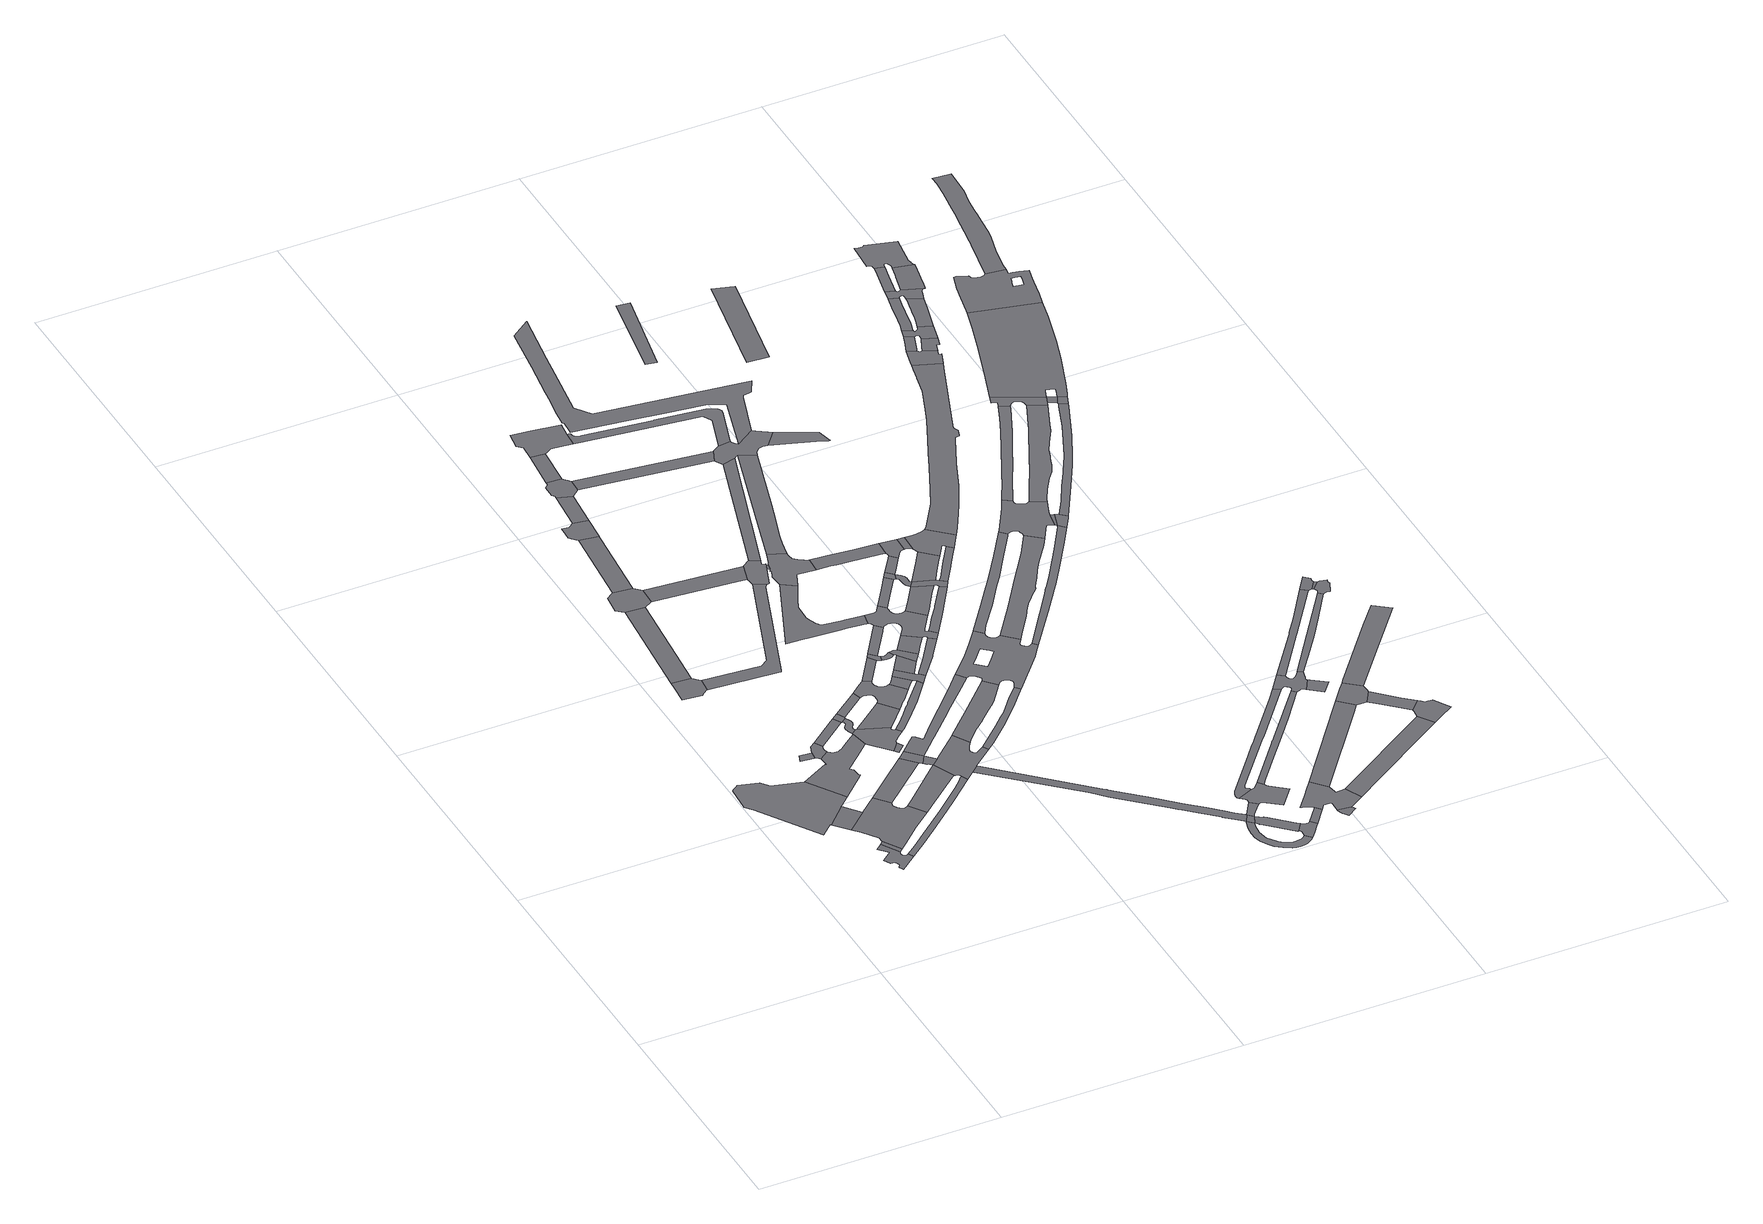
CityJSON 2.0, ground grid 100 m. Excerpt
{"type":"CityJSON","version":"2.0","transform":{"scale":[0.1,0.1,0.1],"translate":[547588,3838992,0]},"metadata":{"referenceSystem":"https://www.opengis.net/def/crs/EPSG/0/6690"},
"CityObjects":{
"road1":{"type":"Road","geometry":[{"type":"MultiSurface","lod":"1","boundaries":[[[0,1,2,3,4,5,6,7,8,9,10,11,12,13,14]]]}]},
"road2":{"type":"Road","geometry":[{"type":"MultiSurface","lod":"1","boundaries":[[[15,16,17,18,19,20,21,22,23,24,25,26,27,28,29,30,31,32]]]}]},
"road3":{"type":"Road","attributes":{"RoadStructureAttribute.sectionType":"1"},"geometry":[{"type":"MultiSurface","lod":"1","boundaries":[[[9,8,33,34]]]}]},
"road4":{"type":"Road","attributes":{"RoadStructureAttribute.sectionType":"1"},"geometry":[{"type":"MultiSurface","lod":"1","boundaries":[[[35,15,32,36]]]}]},
"road5":{"type":"Road","geometry":[{"type":"MultiSurface","lod":"1","boundaries":[[[37,34,33,38,39,35,36,40,41,42,43,44,45,46,47,48,49]]]}]},
"road6":{"type":"Road","geometry":[{"type":"MultiSurface","lod":"1","boundaries":[[[50,51,52,53,54,55,56,57,58,59]]]}]},
"road7":{"type":"Road","geometry":[{"type":"MultiSurface","lod":"1","boundaries":[[[60,61,62,63,64]]]}]},
"road8":{"type":"Road","geometry":[{"type":"MultiSurface","lod":"1","boundaries":[[[65,66,67,68,69,70,71,72,73,74,75,76,77,78,79,80,81,82,83,84,11,10,85,86,87,88,89,90,91]]]}]},
"road9":{"type":"Road","geometry":[{"type":"MultiSurface","lod":"1","boundaries":[[[92,93,64,63,94,95,96,97,81,80,98,99,100,101,102]]]}]},
"road10":{"type":"Road","attributes":{"RoadStructureAttribute.sectionType":"1"},"geometry":[{"type":"MultiSurface","lod":"1","boundaries":[[[103,50,59,104,105]]]}]},
"road11":{"type":"Road","geometry":[{"type":"MultiSurface","lod":"1","boundaries":[[[106,107,108,109,110,111,112,113,27,26,114,115,116,117,118]]]}]},
"road12":{"type":"Road","attributes":{"RoadStructureAttribute.sectionType":"1"},"geometry":[{"type":"MultiSurface","lod":"1","boundaries":[[[119,120,37,49,121,122]]]}]},
"road13":{"type":"Road","geometry":[{"type":"MultiSurface","lod":"1","boundaries":[[[123,124,92,102,125,126]]]}]},
"road14":{"type":"Road","geometry":[{"type":"MultiSurface","lod":"1","boundaries":[[[127,128,129,130,103,105,131,132,133]]]}]},
"road15":{"type":"Road","attributes":{"RoadStructureAttribute.sectionType":"1"},"geometry":[{"type":"MultiSurface","lod":"1","boundaries":[[[134,135,44,43,136,137,138,139]]]}]},
"road16":{"type":"Road","geometry":[{"type":"MultiSurface","lod":"1","boundaries":[[[140,141,142,143,144,145,146,147,148,149,150,151,152,153,154,155,156,157,158,159,160,161,162,163,164,165,166,167,168,169]]]}]},
"road17":{"type":"Road","geometry":[{"type":"MultiSurface","lod":"1","boundaries":[[[170,123,126,171,172,153,152,173]]]}]},
"road18":{"type":"Road","attributes":{"RoadStructureAttribute.sectionType":"1"},"geometry":[{"type":"MultiSurface","lod":"1","boundaries":[[[174,175,127,133,176,177]]]}]},
"road19":{"type":"Road","geometry":[{"type":"MultiSurface","lod":"1","boundaries":[[[178,179,180,119,122,181,182]]]}]},
"road20":{"type":"Road","geometry":[{"type":"MultiSurface","lod":"1","boundaries":[[[183,169,168,65,91,184,185,186,187,188,189,190,191,192,193,194,195]]]}]},
"road21":{"type":"Road","geometry":[{"type":"MultiSurface","lod":"1","boundaries":[[[196,197,198,185,184]]]}]},
"road22":{"type":"Road","attributes":{"RoadStructureAttribute.sectionType":"7"},"geometry":[{"type":"MultiSurface","lod":"1","boundaries":[[[199,200,182,181,201,202,134,203]]]}]},
"road23":{"type":"Road","attributes":{"RoadStructureAttribute.sectionType":"1"},"geometry":[{"type":"MultiSurface","lod":"1","boundaries":[[[204,205,206,57,56,207,208,209,210,211,212]]]}]},
"road24":{"type":"Road","geometry":[{"type":"MultiSurface","lod":"1","boundaries":[[[213,214,170,173,215,216,217]]]}]},
"road25":{"type":"Road","geometry":[{"type":"MultiSurface","lod":"1","boundaries":[[[218,219,220,221,222,174,177,223]]]}]},
"road26":{"type":"Road","attributes":{"RoadStructureAttribute.sectionType":"1"},"geometry":[{"type":"MultiSurface","lod":"1","boundaries":[[[224,225,226,195,194,227,228,229]]]}]},
"road27":{"type":"Road","geometry":[{"type":"MultiSurface","lod":"1","boundaries":[[[230,203,134,139,231,232,233,106,118,234,235,236,237,238,239,240,241,242,243,244,245,246]]]}]},
"road28":{"type":"Road","attributes":{"RoadStructureAttribute.sectionType":"1"},"geometry":[{"type":"MultiSurface","lod":"1","boundaries":[[[247,218,223,248]]]}]},
"road29":{"type":"Road","attributes":{"RoadStructureAttribute.sectionType":"1"},"geometry":[{"type":"MultiSurface","lod":"1","boundaries":[[[132,131,249,250,251]]]}]},
"road30":{"type":"Road","geometry":[{"type":"MultiSurface","lod":"1","boundaries":[[[252,253,254,213,217,255,256,257,258,259,260,261,262,263,224,229,264,265,266,267,268,269,270,271,272,273,274,275,276,277,278,279]]]}]},
"road31":{"type":"Road","geometry":[{"type":"MultiSurface","lod":"1","boundaries":[[[280,281,282,283,284,247,248,285,286,287,288,289]]]}]},
"road32":{"type":"Road","geometry":[{"type":"MultiSurface","lod":"1","boundaries":[[[290,291,292,293,294,295,296,297,298,191,190,299,300,301,302,303,304,305,306]]]}]},
"road33":{"type":"Road","attributes":{"RoadStructureAttribute.sectionType":"1"},"geometry":[{"type":"MultiSurface","lod":"1","boundaries":[[[307,280,289,308]]]}]},
"road34":{"type":"Road","geometry":[{"type":"MultiSurface","lod":"1","boundaries":[[[309,310,311,312,313,314,315,316,317,318,319,178,182,320,321,322,323,324,325,326]]]}]},
"road35":{"type":"Road","geometry":[{"type":"MultiSurface","lod":"1","boundaries":[[[327,252,279,328]]]}]},
"road36":{"type":"Road","attributes":{"RoadStructureAttribute.sectionType":"1"},"geometry":[{"type":"MultiSurface","lod":"1","boundaries":[[[329,330,331,332,268,267,333,334,335]]]}]},
"road37":{"type":"Road","geometry":[{"type":"MultiSurface","lod":"1","boundaries":[[[336,327,328,337,338,339,340,341,342,343]]]}]},
"road38":{"type":"Road","geometry":[{"type":"MultiSurface","lod":"1","boundaries":[[[344,329,335,345,346,347,290,306,348,349,350,351,352]]]}]},
"road39":{"type":"Road","attributes":{"RoadStructureAttribute.sectionType":"1"},"geometry":[{"type":"MultiSurface","lod":"1","boundaries":[[[353,354,355,356,357,358,359,360,361,362,363,364,365,366,367,368,369,370,371,372,373,374,375,376]]]}]},
"road40":{"type":"Road","geometry":[{"type":"MultiSurface","lod":"1","boundaries":[[[377,378,379,380,381,382,383,307,308,384,385,386,387,388]]]}]},
"road41":{"type":"Road","geometry":[{"type":"MultiSurface","lod":"1","boundaries":[[[389,390,391,392,393,394,395,396,397,398,341,340,399,400,401,402,403,404]]]}]},
"road42":{"type":"Road","geometry":[{"type":"MultiSurface","lod":"1","boundaries":[[[405,251,250,406,204,212,407,408,409,410,411,412]]]}]},
"road43":{"type":"Road","attributes":{"RoadStructureAttribute.sectionType":"1"},"geometry":[{"type":"MultiSurface","lod":"1","boundaries":[[[413,414,415,416,230,246,417,418,419,420,421,422,423,424,425,426]]]}]},
"road44":{"type":"Road","attributes":{"RoadStructureAttribute.sectionType":"1"},"geometry":[{"type":"MultiSurface","lod":"1","boundaries":[[[427,428,344,352,429,430,431]]]}]},
"road45":{"type":"Road","attributes":{"RoadStructureAttribute.sectionType":"7"},"geometry":[{"type":"MultiSurface","lod":"1","boundaries":[[[432,433,434,435,436,437,438,439,440,441,442,443,444,445,446,235,234,447,448,449,450,451,452,453,454,455,456,457,458,459,460,461,462,463,464,465]]]}]},
"road46":{"type":"Road","geometry":[{"type":"MultiSurface","lod":"1","boundaries":[[[466,467,336,343,468,469]]]}]},
"road47":{"type":"Road","geometry":[{"type":"MultiSurface","lod":"1","boundaries":[[[470,471,472,473,474,238,237,475,476,477,478,479,480]]]}]},
"road48":{"type":"Road","geometry":[{"type":"MultiSurface","lod":"1","boundaries":[[[481,482,483,484,389,404,485,486,487,427,431,488,489,490]]]}]},
"road49":{"type":"Road","attributes":{"RoadStructureAttribute.sectionType":"1"},"geometry":[{"type":"MultiSurface","lod":"1","boundaries":[[[409,408,491,492]]]}]},
"road50":{"type":"Road","geometry":[{"type":"MultiSurface","lod":"1","boundaries":[[[493,494,495,496,349,348,497,498,499]]]}]},
"road51":{"type":"Road","geometry":[{"type":"MultiSurface","lod":"1","boundaries":[[[500,501,502,490,489,503,504,505,506]]]}]},
"road52":{"type":"Road","geometry":[{"type":"MultiSurface","lod":"1","boundaries":[[[507,508,509,492,491,510,511,512,353,376,513,514,515,516,517,518,519,520,521,522,523]]]}]},
"road53":{"type":"Road","attributes":{"RoadStructureAttribute.sectionType":"1"},"geometry":[{"type":"MultiSurface","lod":"1","boundaries":[[[286,285,524,525]]]}]},
"road54":{"type":"Road","geometry":[{"type":"MultiSurface","lod":"1","boundaries":[[[526,527,528,529,530,364,363,531,532,533,466,469,534,535,536,537,538,539,540,541,542,543,544,545,500,506,546,547,548,493,499,549,550,551,552,553,554,555,556,557,558,559,560,561,562,563,564,565,566,567,568]]]}]},
"road55":{"type":"Road","attributes":{"RoadStructureAttribute.sectionType":"1"},"geometry":[{"type":"MultiSurface","lod":"1","boundaries":[[[569,570,571,405,412]]]}]},
"road56":{"type":"Road","attributes":{"RoadStructureAttribute.sectionType":"1"},"geometry":[{"type":"MultiSurface","lod":"1","boundaries":[[[572,573,574,526,568,575,576,577,578]]]}]},
"road57":{"type":"Road","geometry":[{"type":"MultiSurface","lod":"1","boundaries":[[[579,580,581,582,583,584,585,586,309,326,587,588,589,590,413,426,591,592,593,594,595,596,597,470,480,598,599,600,601,602,603,604,605,606,607,608,609,610,611,612,613,614,615],[616,617,618,619,620,621,622,623,624,625,626,627]]]}]},
"road58":{"type":"Road","geometry":[{"type":"MultiSurface","lod":"1","boundaries":[[[465,464,628,629]]]}]},
"road59":{"type":"Road","attributes":{"RoadStructureAttribute.sectionType":"1"},"geometry":[{"type":"MultiSurface","lod":"1","boundaries":[[[630,631,507,523,632,633,634,635,636,637]]]}]},
"road60":{"type":"Road","attributes":{"RoadStructureAttribute.sectionType":"1"},"geometry":[{"type":"MultiSurface","lod":"1","boundaries":[[[638,639,640,641,642,643,644,645,646,647,648,649,650,651,388,387,652,653,654,655,656,657,658]]]}]},
"road61":{"type":"Road","attributes":{"RoadStructureAttribute.sectionType":"1"},"geometry":[{"type":"MultiSurface","lod":"1","boundaries":[[[464,659,660,661,662,663,664,665,666,667,668,669,670,671,672,673,674,675,676,677,678,679,680,681,682,683,684,685,686,687,628]]]}]},
"road62":{"type":"Road","attributes":{"RoadStructureAttribute.sectionType":"1"},"geometry":[{"type":"MultiSurface","lod":"1","boundaries":[[[688,689,516,515,690,691,692,693,694,695]]]}]},
"road63":{"type":"Road","attributes":{"RoadStructureAttribute.sectionType":"1"},"geometry":[{"type":"MultiSurface","lod":"1","boundaries":[[[696,697,698,699,558,557,700,701,702,703,704,705,706]]]}]},
"road64":{"type":"Road","geometry":[{"type":"MultiSurface","lod":"1","boundaries":[[[707,708,709,710,711,712,713,551,550,714,715,716,717]]]}]},
"road65":{"type":"Road","attributes":{"RoadStructureAttribute.sectionType":"1"},"geometry":[{"type":"MultiSurface","lod":"1","boundaries":[[[718,465,629,719,720,721]]]}]},
"road66":{"type":"Road","attributes":{"RoadStructureAttribute.sectionType":"7"},"geometry":[{"type":"MultiSurface","lod":"1","boundaries":[[[722,723,724,725,629,628,726,727,728,729,730,731]]]}]},
"road67":{"type":"Road","geometry":[{"type":"MultiSurface","lod":"1","boundaries":[[[732,572,578,733,734,735,736]]]}]},
"road68":{"type":"Road","geometry":[{"type":"MultiSurface","lod":"1","boundaries":[[[737,738,739,740,741,742,736,735,743,744,745,746,747,748,749]]]}]},
"road69":{"type":"Road","attributes":{"RoadStructureAttribute.sectionType":"1"},"geometry":[{"type":"MultiSurface","lod":"1","boundaries":[[[750,751,732,736,752,753]]]}]},
"road70":{"type":"Road","geometry":[{"type":"MultiSurface","lod":"1","boundaries":[[[754,755,756,757,731,730,758,759,675,674,760,761,762,763]]]}]},
"road71":{"type":"Road","geometry":[{"type":"MultiSurface","lod":"1","boundaries":[[[749,748,696,706,764,765,766,707,717,767,768,769,770,771]]]}]},
"road72":{"type":"Road","geometry":[{"type":"MultiSurface","lod":"1","boundaries":[[[772,773,774,775,776,777,778,779,780,781,718,721,782,783,784,785,786,787,788]]]}]},
"road73":{"type":"Road","geometry":[{"type":"MultiSurface","lod":"1","boundaries":[[[695,694,789,790,791,792,750,753,793,794,795,796,797]]]}]},
"road74":{"type":"Road","attributes":{"RoadStructureAttribute.sectionType":"1"},"geometry":[{"type":"MultiSurface","lod":"1","boundaries":[[[798,799,800,749,771,801,802,803,804,805]]]}]},
"road75":{"type":"Road","attributes":{"RoadStructureAttribute.sectionType":"1"},"geometry":[{"type":"MultiSurface","lod":"1","boundaries":[[[806,807,808,763,762,809]]]}]},
"road76":{"type":"Road","attributes":{"RoadStructureAttribute.sectionType":"1"},"geometry":[{"type":"MultiSurface","lod":"1","boundaries":[[[810,811,812,813,814,815,816,817,818,819,820,821,822,823,824,825,826,827,828,829,830,831,832,833,834,835,836,837]]]}]},
"road77":{"type":"Road","geometry":[{"type":"MultiSurface","lod":"1","boundaries":[[[838,839,837,836,840,841,658,657,525,524,571,570,842,630,637,843,844,845,846,847]]]}]},
"road78":{"type":"Road","attributes":{"RoadStructureAttribute.sectionType":"1"},"geometry":[{"type":"MultiSurface","lod":"1","boundaries":[[[797,796,848,849,850,851,852]]]}]},
"road79":{"type":"Road","geometry":[{"type":"MultiSurface","lod":"1","boundaries":[[[853,854,855,856,857,858,768,767,859,860,861,862]]]}]},
"road80":{"type":"Road","attributes":{"RoadStructureAttribute.sectionType":"1"},"geometry":[{"type":"MultiSurface","lod":"1","boundaries":[[[863,864,865,866,867,868,869,870]]]}]},
"road81":{"type":"Road","geometry":[{"type":"MultiSurface","lod":"1","boundaries":[[[871,872,873,874,875,876,877,806,809,878,879,880,881,882,863,870,883,884,885,886,887]]]}]},
"road82":{"type":"Road","geometry":[{"type":"MultiSurface","lod":"1","boundaries":[[[888,889,890,891,892,893,582,581,894,895,896,897,898,899,900,901]]]}]},
"road83":{"type":"Road","geometry":[{"type":"MultiSurface","lod":"1","boundaries":[[[902,903,904,905,906,852,851,798,805,907,908,909,853,862,910,911,912]]]}]},
"road84":{"type":"Road","geometry":[{"type":"MultiSurface","lod":"1","boundaries":[[[913,914,915,916,917,918,919,920,921,922,923,776,775,924,925,926,927,928,929,930,931,932]]]}]},
"road85":{"type":"Road","attributes":{"RoadStructureAttribute.sectionType":"1"},"geometry":[{"type":"MultiSurface","lod":"1","boundaries":[[[933,934,935,936,937,938,611,610,939,940,941,942,943,944,945,946,947,948,949,950,951,952,953,954]]]}]},
"road86":{"type":"Road","attributes":{"RoadStructureAttribute.sectionType":"1"},"geometry":[{"type":"MultiSurface","lod":"1","boundaries":[[[955,956,957,958,959,847,846]]]}]},
"road87":{"type":"Road","attributes":{"RoadStructureAttribute.sectionType":"1"},"geometry":[{"type":"MultiSurface","lod":"1","boundaries":[[[960,961,962,963]]]}]},
"road88":{"type":"Road","attributes":{"RoadStructureAttribute.sectionType":"1"},"geometry":[{"type":"MultiSurface","lod":"1","boundaries":[[[964,965,966,967,968,969,772,788,970,971,972,973,974,975,976,977,978,979]]]}]},
"road89":{"type":"Road","geometry":[{"type":"MultiSurface","lod":"1","boundaries":[[[980,981,982,983,984,985,986,987,988,603,602,989,990,991,992,993,994,995,996]]]}]},
"road90":{"type":"Road","attributes":{"RoadStructureAttribute.sectionType":"1"},"geometry":[{"type":"MultiSurface","lod":"1","boundaries":[[[997,998,999,1000,871,887,1001,1002,1003]]]}]},
"road91":{"type":"Road","attributes":{"RoadStructureAttribute.sectionType":"1"},"geometry":[{"type":"MultiSurface","lod":"1","boundaries":[[[1004,884,883,1005,1006,1007,1008,1009]]]}]},
"road92":{"type":"Road","geometry":[{"type":"MultiSurface","lod":"1","boundaries":[[[1010,1011,1012,1013,888,901,1014,1015,1016,1017,1018,1019,933,954,1020,1021,1022,1023,1024,1025,1026,1027,1028,1029,1030,1031,1032]]]}]},
"road93":{"type":"Road","geometry":[{"type":"MultiSurface","lod":"1","boundaries":[[[1033,913,932,1034,1035,1036,1037,1038,1039,1040,964,979,1041,1042,1043,1044,1045,1046,1047,1048,1049,1050,1051,1052,1053,1054,1055,1056,1057]]]}]},
"road94":{"type":"Road","attributes":{"RoadStructureAttribute.sectionType":"1"},"geometry":[{"type":"MultiSurface","lod":"1","boundaries":[[[1058,1059,1060,1061,1062,1063,1064,1065,1066,1067,1068,1069,1070,1071,1072,902,912,1073,1074,1075,1076,1077,1078,1079,1080,1081,1082,1083,1084,1085,1086,1087,1088,1089]]]}]},
"road95":{"type":"Road","attributes":{"RoadStructureAttribute.sectionType":"1"},"geometry":[{"type":"MultiSurface","lod":"1","boundaries":[[[1090,1091,1092,1093]]]}]},
"road96":{"type":"Road","geometry":[{"type":"MultiSurface","lod":"1","boundaries":[[[1023,1022,980,1094]]]}]},
"road97":{"type":"Road","attributes":{"RoadStructureAttribute.sectionType":"1"},"geometry":[{"type":"MultiSurface","lod":"1","boundaries":[[[1095,1096,1097,1045,1044]]]}]},
"road98":{"type":"Road","geometry":[{"type":"MultiSurface","lod":"1","boundaries":[[[1094,980,996,1098,1099,1100]]]}]},
"road99":{"type":"Road","geometry":[{"type":"MultiSurface","lod":"1","boundaries":[[[1101,1102,1103,997,1003,1104,1105,1106,1107,1108,1109]]]}]},
"road100":{"type":"Road","attributes":{"RoadStructureAttribute.sectionType":"1"},"geometry":[{"type":"MultiSurface","lod":"1","boundaries":[[[1110,1107,1106,1111,1112,1113]]]}]},
"road101":{"type":"Road","geometry":[{"type":"MultiSurface","lod":"1","boundaries":[[[1114,1115,1116,1117,1118,1119,1120,1010,1032,1121,1122,1123,1124,1125,1126,1127,1128,1129]]]}]},
"road102":{"type":"Road","geometry":[{"type":"MultiSurface","lod":"1","boundaries":[[[1130,1131,1132,1133,1134,1135,1033,1057,1136,1137,1138,1139,1140]]]}]},
"road103":{"type":"Road","attributes":{"RoadStructureAttribute.sectionType":"1"},"geometry":[{"type":"MultiSurface","lod":"1","boundaries":[[[1141,1142,1050,1049,1143,1144,1145,1146]]]}]},
"road104":{"type":"Road","geometry":[{"type":"MultiSurface","lod":"1","boundaries":[[[1147,1148,1149,1113,1112,1150,1004,1009,1151,1152,1153]]]}]},
"road105":{"type":"Road","attributes":{"RoadStructureAttribute.sectionType":"1"},"geometry":[{"type":"MultiSurface","lod":"1","boundaries":[[[1154,1155,1156,1157,1158,1159,1160,1161,1026,1025,1162,1163,1164,1165,1166,1167,1168,1169,1170,1171,1172,1173,1174,1175]]]}]},
"road106":{"type":"Road","geometry":[{"type":"MultiSurface","lod":"1","boundaries":[[[1176,1177,1178,1179,1180,1181,1182,1183,1184,1185,1100,1099,1186,1187,1188,1189,1190,1191,1192]]]}]},
"road107":{"type":"Road","attributes":{"RoadStructureAttribute.sectionType":"1"},"geometry":[{"type":"MultiSurface","lod":"1","boundaries":[[[1193,1194,1195,1101,1109,1196,1197,1198]]]}]},
"road108":{"type":"Road","geometry":[{"type":"MultiSurface","lod":"1","boundaries":[[[1199,1200,1058,1089,1201,1202,1203,1204,1205,1206,1207,1208,1209,1210,1211]]]}]},
"road109":{"type":"Road","geometry":[{"type":"MultiSurface","lod":"1","boundaries":[[[1212,1213,1214,1199,1211,1215,1216,1217]]]}]},
"road110":{"type":"Road","geometry":[{"type":"MultiSurface","lod":"1","boundaries":[[[1218,1130,1140,1219,1220,1221,1222,1223,1224]]]}]},
"road111":{"type":"Road","attributes":{"RoadStructureAttribute.sectionType":"1"},"geometry":[{"type":"MultiSurface","lod":"1","boundaries":[[[1225,1226,1227,1228,1204,1203,1229,1230,1231]]]}]},
"road112":{"type":"Road","geometry":[{"type":"MultiSurface","lod":"1","boundaries":[[[1232,1233,1234,1114,1129,1235,1236,1237,1238,1239,1154,1175,1240,1241]]]}]},
"road113":{"type":"Road","geometry":[{"type":"MultiSurface","lod":"1","boundaries":[[[1221,1220,1242,1243]]]}]},
"road114":{"type":"Road","geometry":[{"type":"MultiSurface","lod":"1","boundaries":[[[1244,1245,1212,1217,1246,1247,1248,1249,1250,1251,1252,1253,1254,1255,1225,1231,1256,1257,1258,1259,1260,1261,1262,1263,1264,1265,1266,1267,1268,1269,1270,1271]]]}]},
"road115":{"type":"Road","geometry":[{"type":"MultiSurface","lod":"1","boundaries":[[[1272,1243,1242,1273,1274,1141,1146,1275,1276,1277,1278,1279]]]}]},
"road116":{"type":"Road","geometry":[{"type":"MultiSurface","lod":"1","boundaries":[[[1280,1281,1282,1283,1284,1244,1271,1285,1286,1287,1288,1289,1290,1291,1292,1293]]]}]},
"road117":{"type":"Road","geometry":[{"type":"MultiSurface","lod":"1","boundaries":[[[1294,1295,1241,1240,1296,1297,1298,1299]]]}]},
"road118":{"type":"Road","attributes":{"RoadStructureAttribute.sectionType":"1"},"geometry":[{"type":"MultiSurface","lod":"1","boundaries":[[[1300,1301,1302,1303,1304,1305,1306,1307,1308,1258,1257,1309,1310]]]}]},
"road119":{"type":"Road","geometry":[{"type":"MultiSurface","lod":"1","boundaries":[[[1299,1298,1176,1192,1311]]]}]},
"road120":{"type":"Road","geometry":[{"type":"MultiSurface","lod":"1","boundaries":[[[1312,1280,1293,1313,1314,1315,1316,1317,1318,1319,1320,1321,1300,1310,1322,1323,1324,1325,1326,1327,1328,1329,1330,1331,1332,1333,1334]]]}]},
"road121":{"type":"Road","geometry":[{"type":"MultiSurface","lod":"1","boundaries":[[[1335,1336,1337,1312,1334,1338,1339]]]}]},
"road122":{"type":"Road","geometry":[{"type":"MultiSurface","lod":"1","boundaries":[[[1340,1341,1342,1343,1344,1232,1241,1345,1346,1347,1348,1349,1350,1299,1311,1351,1352,1353,1354,1355,1356,1357]]]}]},
"road123":{"type":"Road","attributes":{"RoadStructureAttribute.sectionType":"1"},"geometry":[{"type":"MultiSurface","lod":"1","boundaries":[[[1358,1359,1360,1326,1325,1361,1362,1363,1364,1365]]]}]},
"road124":{"type":"Road","geometry":[{"type":"MultiSurface","lod":"1","boundaries":[[[1366,1367,1368,1369,1370,1371,1372,1373,1374,1375,1335,1339,1376,1377,1378,1379,1380,1381,1382,1383,1384,1385,1358,1365,1386,1387,1388,1389,1390]]]}]},
"road125":{"type":"Road","geometry":[{"type":"MultiSurface","lod":"1","boundaries":[[[1391,1392,1393,1394,1395,1396,1397,1398,1399,1400,1401,1340,1357,1402,1403,1404,1405,1406,1407,1408,1409,1410,1411],[1412,1413,1414,1415,1416,1417,1418,1419,1420,1421,1422,1423]]]}]},
"road126":{"type":"Road","attributes":{"RoadStructureAttribute.sectionType":"1"},"geometry":[{"type":"MultiSurface","lod":"1","boundaries":[[[1424,1425,1426,1427,1428,1429,1430,1431,1432,1410,1409,1433,1434,1435,1436,1437,1438,1439,1440,1441,1442,1443]]]}]}
},
"vertices":[
[45,1277,0],[35,1269,0],[19,1258,0],[14,1254,0],[7,1143,0],[32,1113,0],[195,860,0],[243,906,0],[246,903,0],[330,988,0],[376,1031,0],[277,1184,0],[169,1216,0],[152,1221,0],[126,1253,0],
[356,714,0],[331,692,0],[364,653,0],[322,619,0],[337,592,0],[352,589,0],[359,579,0],[362,567,0],[354,554,0],[363,538,0],[374,546,0],[432,593,0],[420,614,0],[413,610,0],[409,610,0],[399,617,0],[396,630,0],[401,640,0],
[299,843,0],[385,920,0],
[370,727,0],[415,652,0],
[457,984,0],[327,812,0],[370,752,0],[438,673,0],[444,678,0],[522,751,0],[598,815,0],[551,881,0],[539,876,0],[526,879,0],[511,893,0],[503,911,0],[508,926,0],
[108,1952,0],[106,1926,0],[98,1840,0],[178,1832,0],[188,1841,0],[208,1857,0],[209,1857,0],[215,1918,0],[214,1919,0],[188,1947,0],
[332,1339,0],[320,1306,0],[373,1300,0],[377,1300,0],[380,1334,0],
[569,1369,0],[540,1346,0],[511,1323,0],[494,1309,0],[489,1306,0],[483,1303,0],[479,1301,0],[474,1299,0],[469,1298,0],[466,1298,0],[462,1297,0],[457,1298,0],[451,1300,0],[443,1305,0],[439,1309,0],[435,1315,0],[395,1286,0],[396,1271,0],[398,1242,0],[393,1247,0],[474,1124,0],[480,1131,0],[474,1137,0],[473,1170,0],[460,1183,0],[525,1243,0],[582,1295,0],
[417,1386,0],[394,1368,0],[382,1298,0],[387,1296,0],[388,1295,0],[391,1292,0],[432,1323,0],[430,1327,0],[429,1336,0],[431,1346,0],[436,1353,0],
[152,2419,0],[203,2103,0],[232,2416,0],
[812,956,0],[802,950,0],[790,936,0],[759,904,0],[653,810,0],[630,789,0],[526,701,0],[464,650,0],[504,651,0],[587,720,0],[662,786,0],[724,840,0],[823,930,0],
[655,1161,0],[554,1071,0],[569,981,0],[706,1103,0],
[543,1487,0],[531,1478,0],[541,1438,0],[561,1454,0],
[164,2549,0],[155,2543,0],[132,2526,0],[123,2447,0],[267,2436,0],[271,2515,0],[243,2543,0],
[749,1068,0],[581,910,0],[624,837,0],[631,843,0],[778,966,0],[790,974,0],
[588,1393,0],[585,1400,0],[585,1405,0],[585,1408,0],[587,1413,0],[596,1422,0],[597,1427,0],[598,1433,0],[598,1439,0],[598,1441,0],[598,1448,0],[595,1457,0],[587,1470,0],[568,1454,0],[570,1453,0],[572,1450,0],[572,1448,0],[573,1445,0],[573,1443,0],[573,1440,0],[572,1438,0],[571,1435,0],[568,1432,0],[565,1428,0],[561,1424,0],[559,1417,0],[558,1408,0],[560,1392,0],[569,1375,0],[589,1391,0],
[570,1509,0],[565,1454,0],[566,1454,0],[587,1476,0],
[197,2895,0],[196,2885,0],[274,2873,0],[276,2886,0],
[689,1191,0],[670,1174,0],[665,1169,0],[718,1092,0],[744,1134,0],
[594,1391,0],[657,1210,0],[688,1249,0],[690,1258,0],[694,1263,0],[695,1264,0],[710,1280,0],[740,1305,0],[724,1327,0],[713,1327,0],[708,1336,0],[714,1345,0],[595,1391,0],
[671,1194,0],[680,1202,0],[705,1226,0],
[761,1112,0],[763,1114,0],[731,1080,0],[733,1084,0],[780,1095,0],
[651,2367,0],[488,1921,0],[457,1900,0],[486,1836,0],[504,1835,0],[507,1842,0],[686,2329,0],[693,2340,0],[700,2343,0],
[682,1597,0],[584,1520,0],[688,1556,0],[689,1557,0],[693,1560,0],
[225,3001,0],[203,2985,0],[173,2988,0],[170,2927,0],[179,2917,0],[286,2992,0],
[735,1503,0],[703,1477,0],[680,1459,0],[732,1365,0],[759,1395,0],[791,1430,0],
[893,1200,0],[794,973,0],[803,971,0],[810,966,0],[860,964,0],[890,990,0],[889,991,0],[976,1062,0],[962,1085,0],[942,1073,0],[929,1065,0],[919,1067,0],[909,1080,0],[909,1081,0],[909,1092,0],[919,1110,0],[934,1131,0],
[240,3170,0],[301,3151,0],
[603,2407,0],[647,2404,0],[670,2482,0],
[747,1651,0],[741,1645,0],[715,1624,0],[704,1564,0],[714,1565,0],[721,1564,0],[730,1561,0],[734,1558,0],[741,1553,0],[745,1542,0],[745,1528,0],[743,1514,0],[807,1448,0],[818,1461,0],[832,1476,0],[875,1529,0],[827,1587,0],[821,1584,0],[814,1582,0],[805,1582,0],[797,1583,0],[790,1586,0],[783,1591,0],[778,1599,0],[778,1600,0],[774,1609,0],[772,1623,0],[775,1631,0],
[250,3270,0],[249,3256,0],[233,3243,0],[231,3190,0],[241,3179,0],[333,3177,0],[335,3236,0],[326,3247,0],[319,3255,0],[310,3266,0],
[928,1561,0],[880,1504,0],[836,1452,0],[833,1449,0],[825,1439,0],[817,1431,0],[789,1398,0],[748,1350,0],[743,1346,0],[757,1321,0],[781,1346,0],[796,1361,0],[820,1388,0],[849,1420,0],[866,1439,0],[889,1470,0],[940,1535,0],
[266,3438,0],[325,3430,0],
[1072,1532,0],[1030,1486,0],[918,1367,0],[916,1365,0],[827,1268,0],[802,1241,0],[788,1226,0],[767,1253,0],[762,1256,0],[757,1258,0],[737,1239,0],[809,1200,0],[819,1210,0],[830,1221,0],[937,1330,0],[949,1343,0],[1033,1428,0],[1100,1494,0],
[828,1774,0],[849,1740,0],
[857,1625,0],[841,1601,0],[838,1597,0],[834,1592,0],[891,1548,0],[910,1568,0],[913,1570,0],
[840,1792,0],[853,1740,0],[855,1739,0],[860,1736,0],[867,1732,0],[873,1757,0],[867,1763,0],[865,1766,0],
[881,1661,0],[918,1569,0],[924,1566,0],[927,1562,0],[971,1575,0],[952,1597,0],[946,1597,0],[941,1599,0],[939,1604,0],
[740,2323,0],[643,2094,0],[595,1982,0],[665,1979,0],[682,1977,0],[817,1968,0],[846,1966,0],[892,1962,0],[916,1961,0],[920,1960,0],[924,1960,0],[934,2010,0],[901,2013,0],[865,2017,0],[843,2019,0],[776,2026,0],[762,2031,0],[756,2040,0],[754,2042,0],[741,2072,0],[735,2093,0],[738,2163,0],[759,2208,0],[795,2284,0],
[459,3566,0],[401,3574,0],[389,3576,0],[331,3583,0],[260,3592,0],[251,3522,0],[271,3500,0],[336,3437,0],[358,3451,0],[390,3447,0],[445,3441,0],[451,3504,0],
[912,1765,0],[909,1764,0],[907,1761,0],[904,1760,0],[902,1758,0],[898,1756,0],[894,1754,0],[890,1753,0],[884,1753,0],[880,1755,0],[877,1730,0],[884,1729,0],[887,1729,0],[899,1730,0],[909,1732,0],[923,1742,0],
[703,2505,0],[648,2390,0],[709,2344,0],[739,2427,0],[748,2450,0],[751,2458,0],[735,2463,0],[742,2484,0],
[1143,1452,0],[997,1305,0],[980,1288,0],[895,1202,0],[941,1140,0],[990,1193,0],[1032,1231,0],[1045,1244,0],[1059,1257,0],[1101,1296,0],[1107,1302,0],[1124,1319,0],[1144,1345,0],[1188,1404,0],
[930,1734,0],[889,1673,0],[939,1605,0],[948,1622,0],[980,1670,0],
[1643,279,0],[1612,307,0],[1586,331,0],[1586,332,0],[1534,381,0],[1465,446,0],[1451,460,0],[1371,536,0],[1305,597,0],[1258,642,0],[1255,645,0],[1243,657,0],[1241,658,0],[1234,664,0],[900,981,0],[864,960,0],[873,952,0],[1186,658,0],[1211,632,0],[1228,616,0],[1247,596,0],[1327,520,0],[1416,437,0],[1437,417,0],[1448,407,0],[1495,364,0],[1560,302,0],[1561,301,0],[1566,296,0],[1569,293,0],[1570,293,0],[1622,244,0],[1628,238,0],[1648,274,0],
[938,1938,0],[872,1840,0],[950,1891,0],[964,1912,0],
[1231,1365,0],[1187,1315,0],[1127,1244,0],[1106,1223,0],[1063,1181,0],[1007,1087,0],[1091,1168,0],[1128,1208,0],[1173,1256,0],[1242,1335,0],[1249,1343,0],
[941,1765,0],[933,1767,0],[924,1767,0],[917,1767,0],[925,1743,0],[928,1743,0],[930,1741,0],[997,1694,0],[1007,1708,0],[947,1764,0],
[751,2423,0],[756,2447,0],
[1082,1781,0],[1020,1691,0],[998,1659,0],[958,1605,0],[1048,1671,0],[1050,1674,0],[1110,1761,0],
[999,1839,0],[970,1797,0],[948,1765,0],[1011,1713,0],[1033,1748,0],[1050,1771,0],[1066,1793,0],
[780,2511,0],[763,2457,0],[760,2458,0],[746,2410,0],[750,2409,0],[737,2376,0],[822,2343,0],[826,2349,0],[901,2343,0],[906,2408,0],[894,2412,0],[886,2417,0],[877,2423,0],[866,2431,0],[853,2447,0],[848,2467,0],[848,2481,0],
[865,3113,0],[888,3169,0],
[1005,2041,0],[989,2016,0],[986,2013,0],[975,2008,0],[942,2010,0],[928,1959,0],[931,1956,0],[936,1948,0],[967,1914,0],[971,1918,0],[981,1922,0],[988,1924,0],[998,1923,0],[1008,1920,0],[1019,1912,0],[1024,1905,0],[1027,1896,0],[1027,1888,0],[1024,1877,0],[1019,1868,0],[1075,1795,0],[1077,1793,0],[1083,1790,0],[1122,1779,0],[1131,1792,0],[1104,1818,0],[1095,1818,0],[1095,1819,0],[1092,1825,0],[1096,1836,0],[1129,1885,0],[1144,1906,0],[1082,1967,0],[1077,1965,0],[1067,1963,0],[1056,1963,0],[1048,1964,0],[1041,1969,0],[1034,1979,0],[1030,1990,0],[1029,2000,0],[1029,2008,0],[1032,2015,0],
[755,2520,0],[939,3095,0],[885,3079,0],
[1104,2189,0],[1059,2122,0],[1043,2098,0],[1072,2075,0],[1127,2156,0],[1129,2159,0],[1131,2161,0],
[1283,1688,0],[1280,1698,0],[1283,1713,0],[1252,1746,0],[1245,1735,0],[1204,1683,0],[1150,1616,0],[1149,1615,0],[1117,1502,0],[1130,1494,0],[1145,1477,0],[1150,1465,0],[1196,1415,0],[1208,1420,0],[1216,1420,0],[1228,1418,0],[1238,1408,0],[1243,1398,0],[1241,1385,0],[1309,1413,0],[1327,1434,0],[1385,1501,0],[1395,1514,0],[1428,1559,0],[1412,1577,0],[1399,1570,0],[1389,1569,0],[1379,1577,0],[1371,1584,0],[1369,1587,0],[1369,1597,0],[1385,1620,0],[1328,1676,0],[1318,1671,0],[1306,1671,0],[1293,1676,0],[1288,1682,0],[1241,1618,0],[1251,1609,0],[1264,1598,0],[1240,1569,0],[1230,1558,0],[1202,1525,0],[1194,1532,0],[1162,1560,0],[1164,1563,0],[1190,1593,0],[1210,1616,0],[1224,1633,0],
[1651,216,0],[1669,254,0],
[958,3105,0],[834,2692,0],[862,2544,0],[873,2588,0],[903,2683,0],[917,2727,0],[932,2773,0],[1022,3075,0],
[974,3206,0],[1027,3368,0],[1029,3382,0],[1021,3397,0],[982,3416,0],[779,3440,0],[777,3440,0],[498,3473,0],[484,3474,0],[480,3476,0],[473,3480,0],[466,3491,0],[466,3501,0],[457,3503,0],[475,3437,0],[775,3400,0],[950,3379,0],[958,3364,0],[970,3343,0],[922,3191,0],[971,3197,0],
[1626,236,0],[1615,197,0],[1611,165,0],[1612,136,0],[1619,107,0],[1636,74,0],[1652,54,0],[1679,34,0],[1709,16,0],[1724,11,0],[1740,10,0],[1756,12,0],[1771,16,0],[1781,22,0],[1795,30,0],[1804,40,0],[1781,67,0],[1775,59,0],[1764,51,0],[1735,47,0],[1722,48,0],[1709,53,0],[1694,62,0],[1677,77,0],[1656,102,0],[1649,115,0],[1645,129,0],[1641,155,0],[1645,198,0],
[1085,2393,0],[971,2403,0],[959,2339,0],[983,2337,0],[1039,2332,0],[1173,2320,0],[1177,2320,0],[1180,2385,0],
[1167,2090,0],[1166,2089,0],[1121,2023,0],[1086,1972,0],[1165,1937,0],[1175,1952,0],[1176,1954,0],[1216,2018,0],[1230,2039,0],[1244,2057,0],[1248,2062,0],
[1262,2047,0],[1240,2015,0],[1193,1945,0],[1189,1939,0],[1182,1929,0],[1153,1889,0],[1116,1834,0],[1186,1876,0],[1211,1913,0],[1232,1946,0],[1287,2033,0],
[1690,341,0],[1674,264,0],[1709,305,0],[1719,315,0],
[1796,142,0],[1708,225,0],[1698,236,0],[1694,232,0],[1665,202,0],[1663,200,0],[1675,190,0],[1772,97,0],[1776,102,0],[1800,138,0],
[1121,2214,0],[1134,2162,0],[1136,2162,0],[1139,2162,0],[1147,2187,0],
[1178,2122,0],[1177,2139,0],[1177,2148,0],[1173,2160,0],[1172,2161,0],[1165,2171,0],[1149,2152,0],[1151,2146,0],[1151,2131,0],[1151,2119,0],[1155,2108,0],[1167,2096,0],[1183,2118,0],
[1179,2300,0],[1162,2275,0],[1170,2221,0],[1206,2274,0],
[1836,132,0],[1831,128,0],[1823,128,0],[1810,129,0],[1784,90,0],[1784,76,0],[1824,65,0],[1849,98,0],[1858,109,0],[1837,133,0],
[1255,2062,0],[1256,2061,0],[1259,2058,0],[1304,2060,0],[1280,2082,0],[1273,2083,0],[1272,2084,0],[1269,2089,0],
[1772,438,0],[1755,418,0],[1748,411,0],[1736,408,0],[1668,377,0],[1678,368,0],[1687,362,0],[1689,361,0],[1691,356,0],[1691,349,0],[1729,321,0],[1736,318,0],[1797,269,0],[1861,347,0],[1798,399,0],[1793,406,0],[1790,414,0],
[1178,2319,0],[1180,2314,0],[1180,2310,0],[1180,2305,0],[1225,2302,0],[1232,2307,0],[1238,2310,0],[1248,2311,0],[1252,2379,0],
[1288,2274,0],[1285,2270,0],[1248,2214,0],[1287,2123,0],[1315,2166,0],[1323,2179,0],[1325,2181,0],[1348,2216,0],
[1891,203,0],[1887,196,0],[1886,195,0],[1912,179,0],
[1136,3419,0],[1141,3429,0],[1168,3434,0],[1177,3435,0],[1209,3496,0],[1181,3499,0],[668,3567,0],[592,3577,0],[544,3640,0],[577,3860,0],[593,3960,0],[629,4196,0],[549,4138,0],[521,3938,0],[495,3772,0],[488,3717,0],[476,3650,0],[467,3575,0],[472,3570,0],[472,3557,0],[470,3522,0],[468,3510,0],[684,3480,0],[840,3458,0],[991,3440,0],[1063,3408,0],[994,3169,0],[1072,3223,0],
[1121,3187,0],[1084,3213,0],[981,3177,0],[973,3187,0],[947,3102,0],[1029,3094,0],[1047,3110,0],[1066,3115,0],[1085,3113,0],[1137,3176,0],
[1259,2311,0],[1262,2310,0],[1270,2306,0],[1278,2298,0],[1282,2377,0],
[1396,2259,0],[1353,2193,0],[1347,2184,0],[1344,2179,0],[1336,2167,0],[1290,2093,0],[1355,2140,0],[1368,2162,0],[1404,2217,0],[1418,2238,0],
[1961,154,0],[1962,146,0],[1963,137,0],[1969,124,0],[1970,122,0],[1985,101,0],[2026,130,0],[2016,145,0],
[1946,355,0],[1917,318,0],[1887,279,0],[1846,227,0],[1852,224,0],[1884,212,0],[1888,208,0],[1931,204,0],[1939,203,0],[1945,202,0],[1963,201,0],[1963,190,0],[2078,185,0],[2045,257,0],[2005,253,0],[2003,260,0],[1998,293,0],
[1609,2252,0],[1526,2128,0],[1444,2009,0],[1432,1992,0],[1400,1948,0],[1346,1874,0],[1307,1754,0],[1384,1854,0],[1449,1949,0],[1467,1975,0],[1485,2000,0],[1556,2106,0],[1628,2214,0],[1635,2227,0],
[1371,2388,0],[1357,2380,0],[1334,2377,0],[1313,2374,0],[1297,2375,0],[1373,2254,0],[1384,2270,0],[1393,2268,0],[1430,2257,0],[1431,2259,0],[1460,2305,0],
[2082,931,0],[2045,882,0],[1900,704,0],[1891,692,0],[1873,670,0],[1857,651,0],[1811,594,0],[1673,423,0],[1665,410,0],[1663,399,0],[1663,385,0],[1728,416,0],[1720,423,0],[1718,430,0],[1723,441,0],[1901,659,0],[1908,667,0],[1915,675,0],[1919,680,0],[2108,912,0],
[1683,2192,0],[1669,2170,0],[1624,2097,0],[1520,1948,0],[1510,1933,0],[1434,1822,0],[1403,1647,0],[1467,1738,0],[1482,1763,0],[1494,1785,0],[1514,1811,0],[1534,1833,0],[1537,1837,0],[1559,1859,0],[1574,1876,0],[1580,1889,0],[1591,1909,0],[1608,1936,0],[1630,1974,0],[1657,2017,0],[1721,2103,0],[1743,2140,0],
[1106,3106,0],[1276,3047,0],[1299,3038,0],[1305,3037,0],[1291,3099,0],
[969,4136,0],[904,3763,0],[948,3754,0],[1024,4130,0],
[2137,887,0],[1950,658,0],[1943,648,0],[1939,644,0],[1936,641,0],[1924,625,0],[1793,421,0],[1806,439,0],[1914,571,0],[1944,608,0],[1950,615,0],[1959,626,0],[1977,648,0],[1991,666,0],[2051,741,0],[2153,874,0],
[1820,2191,0],[1818,2184,0],[1744,2063,0],[1655,1927,0],[1619,1875,0],[1611,1864,0],[1582,1821,0],[1520,1733,0],[1463,1653,0],[1479,1629,0],[1553,1730,0],[1627,1831,0],[1634,1842,0],[1653,1868,0],[1711,1954,0],[1797,2087,0],[1847,2166,0],
[2256,760,0],[2193,677,0],[2186,668,0],[2034,468,0],[1998,295,0],[2288,669,0],[2314,705,0],
[2484,541,0],[2185,255,0],[2275,313,0],[2369,374,0],[2462,435,0],[2526,476,0],
[1708,2424,0],[1693,2395,0],[1684,2379,0],[1615,2261,0],[1645,2232,0],[1655,2232,0],[1667,2230,0],[1678,2222,0],[1680,2215,0],[1683,2205,0],[1785,2211,0],[1788,2209,0],[1813,2198,0],[1825,2264,0],[1831,2281,0],[1853,2338,0],[1794,2371,0],[1786,2366,0],[1776,2363,0],[1761,2370,0],[1746,2378,0],[1741,2388,0],[1741,2400,0],
[2134,1001,0],[2118,919,0],[2125,924,0],[2128,923,0],[2135,919,0],[2143,910,0],[2146,902,0],[2143,895,0],[2166,877,0],[2173,880,0],[2181,880,0],[2191,873,0],[2220,923,0],[2218,933,0],[2220,940,0],[2225,955,0],[2229,974,0],[2211,986,0],[2200,970,0],[2190,960,0],[2180,955,0],[2168,957,0],[2161,966,0],[2160,967,0],[2160,982,0],
[1782,3320,0],[1776,3295,0],[1764,3243,0],[1764,3242,0],[1745,3159,0],[1725,3107,0],[1705,3054,0],[1681,2992,0],[1652,2929,0],[1631,2884,0],[1597,2810,0],[1558,2726,0],[1500,2600,0],[1462,2518,0],[1384,2402,0],[1484,2343,0],[1526,2420,0],[1550,2466,0],[1604,2574,0],[1658,2702,0],[1695,2780,0],[1717,2830,0],[1726,2847,0],[1744,2851,0],[1746,2855,0],[1754,2878,0],[1756,2883,0],[1748,2898,0],[1748,2908,0],[1751,2918,0],[1873,3232,0],[1891,3277,0],
[1331,4074,0],[1244,3608,0],[1333,3600,0],[1416,4049,0],
[1840,2257,0],
[2246,828,0],[2286,876,0],[2228,918,0],
[1878,2216,0],[1884,2227,0],[1857,2249,0],
[2327,848,0],[2303,819,0],[2291,804,0],[2315,704,0],[2344,704,0],[2356,703,0],[2391,758,0],[2391,769,0],[2389,798,0],
[2481,670,0],[2392,670,0],[2488,584,0],[2528,628,0],
[1954,2948,0],[1928,2882,0],[1892,2804,0],[1850,2714,0],[1788,2584,0],[1768,2544,0],[1764,2535,0],[1749,2416,0],[1797,2516,0],[1842,2605,0],[1851,2623,0],[1873,2669,0],[1896,2716,0],[1929,2784,0],[1988,2915,0],[1995,2933,0],
[2445,1437,0],[2342,1285,0],[2292,1215,0],[2287,1207,0],[2281,1199,0],[2232,1132,0],[2165,990,0],[2308,1189,0],[2313,1195,0],[2465,1408,0],[2473,1418,0],
[2496,1390,0],[2343,1173,0],[2308,1079,0],[2367,1160,0],[2428,1249,0],[2511,1373,0],
[2563,607,0],[2548,609,0],[2538,618,0],[2487,571,0],[2564,501,0],[2622,535,0],[2580,605,0],
[2051,2908,0],[2004,2800,0],[1992,2770,0],[1973,2732,0],[1931,2647,0],[1923,2631,0],[1872,2524,0],[1846,2473,0],[1859,2354,0],[1888,2409,0],[1925,2467,0],[1950,2497,0],[1957,2512,0],[1969,2537,0],[1973,2546,0],[1983,2574,0],[1989,2588,0],[2001,2623,0],[2023,2663,0],[2060,2728,0],[2075,2763,0],[2120,2872,0],
[2161,2864,0],[2154,2849,0],[2112,2736,0],[2076,2653,0],[2037,2568,0],[2030,2556,0],[2017,2533,0],[1985,2473,0],[1943,2400,0],[1902,2322,0],[1974,2387,0],[2038,2504,0],[2043,2512,0],[2061,2551,0],[2116,2665,0],[2187,2831,0],[2195,2851,0],
[2639,1232,0],[2558,1135,0],[2337,861,0],[2399,810,0],[2559,1007,0],[2701,1181,0],
[1803,3407,0],[1786,3340,0],[1913,3333,0],[1901,3337,0],[1909,3358,0],[1857,3383,0],[1851,3381,0],[1847,3380,0],[1846,3380,0],[1844,3381,0],[1842,3385,0],[1841,3386,0],[1839,3392,0],
[1833,3490,0],[1831,3484,0],[1825,3465,0],[1842,3400,0],[1858,3444,0],[1868,3472,0],
[2490,1503,0],[2483,1420,0],[2486,1420,0],[2512,1458,0],[2512,1459,0],[2510,1468,0],[2512,1481,0],
[1886,3451,0],[1879,3435,0],[1872,3418,0],[1866,3404,0],[1921,3394,0],[1933,3390,0],[1943,3428,0],
[1952,3014,0],[1940,2980,0],[1963,2972,0],[2005,2943,0],[2018,2948,0],[2033,2943,0],[2043,2938,0],[2050,2926,0],[2128,2891,0],[2138,2922,0],
[2493,1418,0],[2525,1451,0],
[1844,3527,0],[1839,3508,0],[1873,3475,0],[1876,3476,0],[1878,3477,0],[1880,3477,0],[1884,3476,0],[1887,3475,0],[1889,3473,0],[1890,3470,0],[1889,3467,0],[1888,3459,0],[1952,3462,0],[1963,3503,0],[1907,3524,0],[1904,3515,0],[1902,3512,0],[1899,3507,0],[1896,3504,0],[1895,3504,0],[1892,3502,0],[1888,3501,0],[1885,3501,0],[1884,3501,0],[1883,3503,0],[1882,3505,0],[1882,3510,0],[1882,3512,0],
[2535,1453,0],[2500,1408,0],[2501,1400,0],[2528,1378,0],[2541,1376,0],[2563,1424,0],[2559,1434,0],[2562,1444,0],
[1887,3726,0],[1876,3673,0],[1871,3646,0],[1861,3594,0],[1853,3559,0],[1892,3544,0],[1897,3564,0],[1901,3583,0],[1909,3627,0],[1911,3642,0],[1918,3674,0],[1923,3698,0],[1925,3706,0],[1926,3714,0],
[2156,2913,0],[2148,2917,0],[2143,2884,0],[2153,2879,0],[2161,2874,0],[2176,2904,0],
[1947,3702,0],[1946,3690,0],[1943,3673,0],[1939,3657,0],[1933,3628,0],[1930,3615,0],[1925,3591,0],[1923,3578,0],[1915,3551,0],[1992,3614,0],[2006,3668,0],
[2211,2891,0],
[1896,3772,0],[1928,3718,0],[1931,3721,0],[1935,3722,0],[1939,3723,0],[1942,3724,0],[1945,3723,0],[1946,3721,0],[1947,3718,0],[1947,3714,0],[2015,3698,0],[2020,3715,0],[2028,3723,0],[2035,3725,0],[1954,3757,0],[1947,3752,0],[1944,3750,0],[1943,3750,0],[1940,3749,0],[1937,3750,0],[1935,3751,0],[1934,3754,0],[1934,3760,0],
[1926,3919,0],[1919,3881,0],[1905,3814,0],[1952,3850,0],[1964,3909,0],
[2111,3520,0],[2085,3428,0],[2047,3301,0],[2011,3190,0],[1991,3130,0],[2152,2957,0],[2155,2964,0],[2172,2959,0],[2193,2952,0],[2188,2938,0],[2183,2925,0],[2217,2906,0],[2232,2945,0],[2241,2967,0],[2294,3115,0],[2328,3217,0],[2367,3363,0],[2388,3454,0],
[1987,3892,0],[1976,3848,0],[1973,3835,0],[2039,3725,0],[2047,3758,0],[2053,3789,0],[2069,3863,0],[2070,3874,0],
[1954,4063,0],[1951,4059,0],[1947,4058,0],[1932,4059,0],[1914,4062,0],[1906,3942,0],[1922,3937,0],[1925,3934,0],[1926,3933,0],[1926,3930,0],[1966,3922,0],[1970,3927,0],[1973,3928,0],[1975,3929,0],[1978,3928,0],[1980,3926,0],[1983,3923,0],[1986,3918,0],[1987,3912,0],[1988,3905,0],[2066,3881,0],[2063,3891,0],[2063,3894,0],[2061,3908,0],[2079,4031,0],
[2255,3695,0],[2243,3697,0],[2233,3700,0],[2220,3710,0],[2218,3722,0],[2175,3739,0],[2165,3739,0],[2161,3727,0],[2143,3671,0],[2131,3613,0],[2114,3534,0],[2400,3506,0],[2416,3581,0],[2424,3618,0],[2432,3653,0],[2398,3664,0],[2373,3668,0],[2355,3671,0],[2358,3695,0],[2278,3705,0],[2270,3700,0],[2351,3638,0],[2359,3637,0],[2367,3636,0],[2388,3634,0],[2384,3614,0],[2381,3601,0],[2376,3584,0],[2356,3587,0],[2336,3591,0],[2340,3603,0],[2343,3612,0],[2346,3621,0],
[2367,4323,0],[2367,4288,0],[2360,4221,0],[2348,4125,0],[2344,4091,0],[2332,4019,0],[2325,3976,0],[2315,3914,0],[2311,3888,0],[2360,3724,0],[2377,3819,0],[2398,3904,0],[2405,3941,0],[2410,3996,0],[2412,4023,0],[2414,4048,0],[2416,4071,0],[2423,4136,0],[2435,4197,0],[2442,4317,0]
]}
